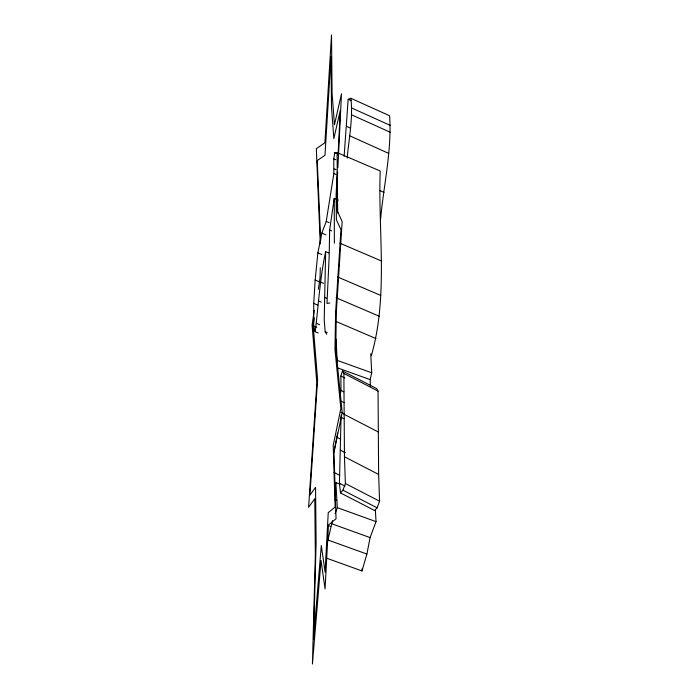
<?xml version="1.0" encoding="UTF-8"?>
<svg xmlns="http://www.w3.org/2000/svg" width="699" height="699" viewBox="0 0 699 699"><rect width="100%" height="100%" fill="white"/><g stroke="black" fill="none" stroke-linecap="round" stroke-linejoin="round"><path stroke-width="1.05" d="M318.194 332.986L315.188 331.702L313.702 325.987L313.729 303.392L315.162 280.019L317.879 252.855L321.837 233.108L326.232 221.417L333.825 173.553L333.755 158.883L334.795 152.67L337.075 152.557L380.212 171.01C377.984 232.147 388.417 295.441 371.484 355.258M334.375 243.226L334.236 198.359L338.246 200.071M328.67 252.959L325.655 251.675L324.214 320.081L325.184 331.745L326.765 334.279M339.994 396.307L340.981 390.392L340.885 376.062L342.466 370.933L376.647 388.6L378.045 391.091L378.631 474.438L379.574 501.192L377.102 507.841L374.647 510.558L340.474 492.9L339.426 483.227L341.095 415.276M334.236 198.359L329.648 230.006L329.159 256.734L326.992 303.427L329.849 302.955M320.247 243.934L316.332 148.686L324.904 142.762L331.509 34.95L332.077 92.984L334.454 124.789L341.496 93.753L337.879 167.681M320.282 267.769L320.063 277.582L318.377 289.281M347.202 158.044C348.888 138.21 353.213 118.236 350.854 98.288L348.163 99.267L344.118 156.366M380.571 219.407C383.646 184.955 392.025 150.434 389.588 115.746L350.854 98.288M326.302 558.073L361.968 570.934L362.047 568.82M337.267 171.465L336.14 194.374L336.394 219.731L340.946 229.691L335.599 312.462L334.978 349.544L340.85 408.574L333.213 445.481L335.127 507.037L328.242 512.647L325.087 572.149L321.304 545.5L313.51 639.288L316.105 542.896L315.555 487.325L309.893 495.241L317.599 379.601L313.169 325.428L314.235 317.984M338.063 155.099L340.256 110.381L333.851 138.62L331.509 107.279L331.011 56.759L324.983 155.239L317.224 160.604L320.692 240.543M337.669 172.033L336.97 186.17L337.215 210.757L342.169 221.592L336.368 311.308L335.756 348.119L342.178 412.69L333.973 452.349L336.036 518.798L328.469 524.966L325.07 588.934L321.033 560.458L312.427 664.05L315.354 555.05L314.795 498.64L308.6 507.317L316.857 383.305L312.095 325.122L314.235 310.286M315.188 331.702C318.561 305.035 319.889 278.053 325.655 251.675M333.79 452.812L337.608 433.074M326.73 545.054L332.488 520.641M361.968 570.934L366.896 554.054L370.086 537.601L376.036 521.629L375.346 509.658M334.48 489.711L335.878 482.633L339.959 484.101M336.481 363.288L337.154 360.361L336.053 339.172M370.365 386.154L370.164 379.618L371.728 372.794L370.741 353.729M340.474 492.9L342.921 490.182L345.393 483.533L344.458 456.77L343.873 373.432L342.466 370.933M335.092 513.66L337.32 507.666L335.878 482.633M337.154 360.361L371.728 372.794M337.626 367.919L370.164 379.618M334.725 499.54L336.761 500.274M337.32 507.666L376.036 521.629M331.378 523.638L370.086 537.601M328.617 525.683L330.653 526.417M328.181 540.091L366.896 554.054M334.795 152.67L336.796 153.527M333.755 158.883L335.765 159.748M334.157 168.878L336.167 169.735M333.825 173.553L335.835 174.409M326.232 221.417L329.238 222.701M329.648 230.006L331.649 230.871M321.837 233.108L325.848 234.829M339.985 243.235L381.121 260.832M317.879 252.855L321.889 254.576M337.582 276.97L380.728 295.424M320.596 282.064L323.602 283.357M315.162 280.019L320.177 282.16M336.07 297.757L379.216 316.21M324.554 297.398L326.564 298.263M318.237 300.841L321.252 302.134M313.729 303.392L317.748 305.113M335.852 321.391L375.983 338.561M316.612 323.41L319.626 324.703M313.702 325.987L316.717 327.272M325.184 331.745L327.193 332.602M348.163 99.267L351.143 100.612M351.676 107.995L390.4 125.453M351.492 114.785L390.217 132.242M346.547 126.379L350.514 128.17M349.736 135.824L388.461 153.282M380.02 190.626L383.996 192.417M343.873 373.432L378.045 391.091M340.885 376.062L344.677 378.019M340.981 390.392L343.829 391.868M341.234 401.235L344.083 402.703M341.068 412.279L343.917 413.756M343.943 414.219L378.115 431.886M341.112 417.268L343.96 418.736M336.909 437.224L340.71 439.19M340.518 450.235L345.271 452.69M344.458 456.77L378.631 474.438M334.043 472.428L339.74 475.372M345.393 483.533L379.574 501.192M339.426 483.227L345.123 486.172M342.921 490.182L377.102 507.841M337.075 152.557L337.687 213.151"/></g></svg>
